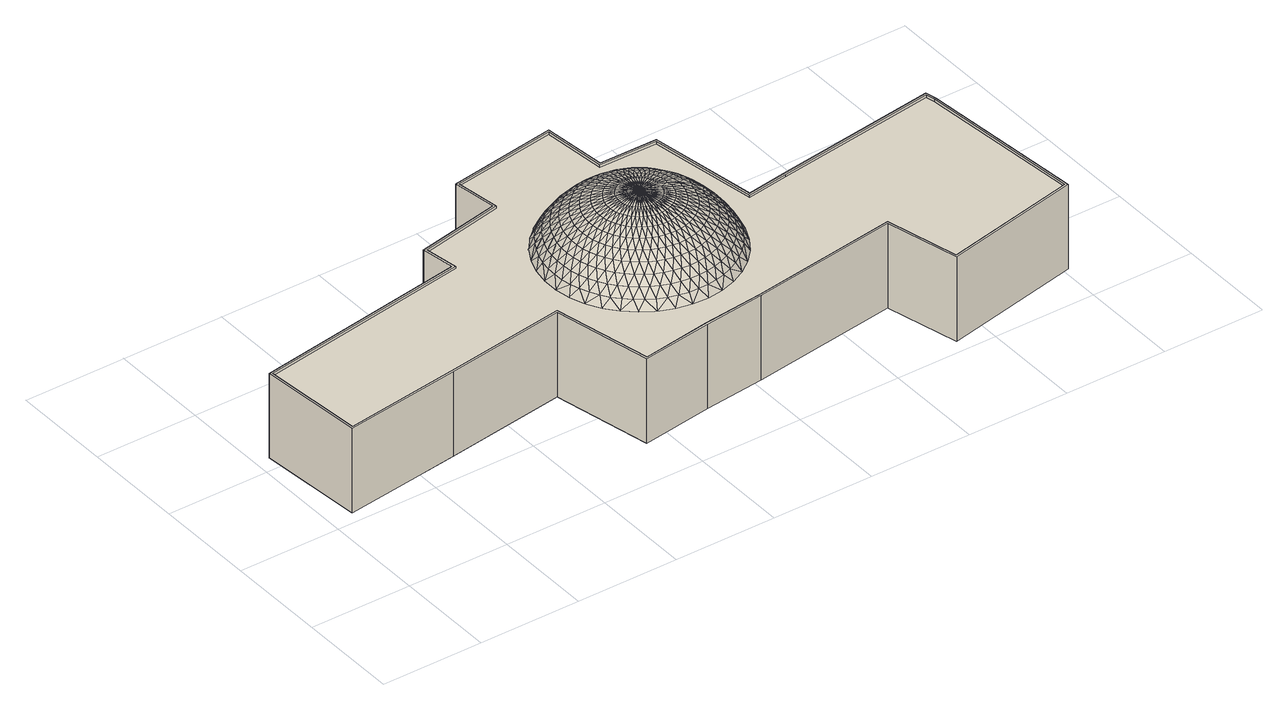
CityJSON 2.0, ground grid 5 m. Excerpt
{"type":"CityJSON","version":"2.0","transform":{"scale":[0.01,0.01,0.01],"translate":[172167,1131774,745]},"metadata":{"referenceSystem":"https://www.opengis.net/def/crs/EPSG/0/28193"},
"CityObjects":{
"building1":{"type":"Building","attributes":{"height":{"value":"2.978","sources":[{"name":"inferred","type":"automatic","notes":"inferred from the number of floors and default height of a single floor"}]},"numberOfFloors":{"value":1,"sources":[{"name":"Amiran Atlas, sheet 12, map 4.3","type":"Secondary cartographic source"}],"paradata":{"author":"Beatrice Vaienti","date":"29-05-2023","comments":"In the atlas the value is \"1-3\", we have chosen a random value between 1 and 3 assigning a higher probability to 1 and 2 floors, respectively p=[0.35,0.35,0.3] for 1, 2, 3 floors","version":0}},"roof":{"type":{"value":"domed","paradata":{"author":"Beatrice Vaienti","date":"29-05-2023","version":0}},"parameters":{"baseFloorThickness":{"value":"0.341"},"railingHeight":{"value":"0.122"},"railingWidth":{"value":"0.106"},"domePercentVertRadius":{"value":"0.632"},"domePercentBaseRadius":{"value":"0.632"}}},"floorHeight":{"value":"2.978","sources":[{"name":"random","type":"automatic","notes":"Random value picked in the default range: [2.8, 3.5]"}]},"updatedGeometry":true,"terrainDifference":{"value":"0.858848936905968"}},"geometry":[{"type":"MultiSurface","lod":"2","boundaries":[[[0,1,2,3]],[[4,5,1,0]],[[6,7,3,2]],[[5,8,9,10,11,12,13,14,15,16,17,18,19,20,21,22,23,24,6,2,1]],[[25,8,5,4]],[[24,26,7,6]],[[23,27,26,24]],[[22,28,27,23]],[[21,29,28,22]],[[20,30,29,21]],[[19,31,30,20]],[[18,32,31,19]],[[17,33,32,18]],[[16,34,33,17]],[[15,35,34,16]],[[14,36,35,15]],[[13,37,36,14]],[[12,38,37,13]],[[11,39,38,12]],[[10,40,39,11]],[[9,41,40,10]],[[8,25,41,9]],[[0,3,7,26,27,28,29,30,31,32,33,34,35,36,37,38,39,40,41,25,4],[42,43,44,45,46,47,48,49,50,51,52,53,54,55,56,57,58,59,60,61,62]],[[63,61,62,64]],[[65,60,61,63]],[[65,66,59,60]],[[67,58,59,66]],[[58,67,68,57]],[[68,69,56,57]],[[70,55,56,69]],[[71,54,55,70]],[[54,71,72,53]],[[53,72,73,52]],[[52,73,74,51]],[[51,74,75,50]],[[76,49,50,75]],[[49,76,77,48]],[[48,77,78,47]],[[47,78,79,46]],[[46,79,80,45]],[[81,44,45,80]],[[82,43,44,81]],[[83,42,43,82]],[[64,62,42,83]],[[83,82,81,80,79,78,77,76,75,74,73,72,71,70,69,68,67,66,65,63,64]],[[84,85,86]],[[84,86,87]],[[88,85,84]],[[88,84,87]],[[89,87,90]],[[89,88,87]],[[91,92,85]],[[91,85,88]],[[93,90,94]],[[93,89,90]],[[95,88,89]],[[95,91,88]],[[96,93,94]],[[97,89,93]],[[97,95,89]],[[98,91,95]],[[98,92,91]],[[99,94,100]],[[99,96,94]],[[101,97,93]],[[101,93,96]],[[102,98,95]],[[102,95,97]],[[103,100,104]],[[103,99,100]],[[105,106,92]],[[105,92,98]],[[107,101,96]],[[107,96,99]],[[108,102,97]],[[108,97,101]],[[109,103,104]],[[110,98,102]],[[110,105,98]],[[111,99,103]],[[111,107,99]],[[112,113,106]],[[112,106,105]],[[114,108,101]],[[114,101,107]],[[115,104,116]],[[115,109,104]],[[117,110,102]],[[117,102,108]],[[118,111,103]],[[118,103,109]],[[119,112,105]],[[119,105,110]],[[119,113,112]],[[120,107,111]],[[120,114,107]],[[121,115,116]],[[122,117,108]],[[122,108,114]],[[123,109,115]],[[123,118,109]],[[124,119,110]],[[124,110,117]],[[125,111,118]],[[125,120,111]],[[126,116,127]],[[126,121,116]],[[128,129,113]],[[128,113,119]],[[130,114,120]],[[130,122,114]],[[131,115,121]],[[131,123,115]],[[132,117,122]],[[132,124,117]],[[133,118,123]],[[133,125,118]],[[134,126,127]],[[134,127,135]],[[136,128,119]],[[136,119,124]],[[137,130,120]],[[137,120,125]],[[138,131,121]],[[138,121,126]],[[139,132,122]],[[139,122,130]],[[140,133,123]],[[140,123,131]],[[141,134,135]],[[142,136,124]],[[142,124,132]],[[143,137,125]],[[143,125,133]],[[144,138,126]],[[144,126,134]],[[145,129,128]],[[145,128,136]],[[146,130,137]],[[146,139,130]],[[147,131,138]],[[147,140,131]],[[148,141,135]],[[148,135,149]],[[150,132,139]],[[150,142,132]],[[151,133,140]],[[151,143,133]],[[152,134,141]],[[152,144,134]],[[153,136,142]],[[153,145,136]],[[154,146,137]],[[154,137,143]],[[155,147,138]],[[155,138,144]],[[156,149,157]],[[156,148,149]],[[158,129,145]],[[158,159,129]],[[160,139,146]],[[160,150,139]],[[161,140,147]],[[161,151,140]],[[162,152,141]],[[162,141,148]],[[163,142,150]],[[163,153,142]],[[164,143,151]],[[164,154,143]],[[165,144,152]],[[165,155,144]],[[166,156,157]],[[167,145,153]],[[167,158,145]],[[168,160,146]],[[168,146,154]],[[169,147,155]],[[169,161,147]],[[170,148,156]],[[170,162,148]],[[171,172,159]],[[171,159,158]],[[173,150,160]],[[173,163,150]],[[174,164,151]],[[174,151,161]],[[175,152,162]],[[175,165,152]],[[176,157,177]],[[176,166,157]],[[178,167,153]],[[178,153,163]],[[179,168,154]],[[179,154,164]],[[180,169,155]],[[180,155,165]],[[181,170,156]],[[181,156,166]],[[182,171,158]],[[182,158,167]],[[183,173,160]],[[183,160,168]],[[184,174,161]],[[184,161,169]],[[185,175,162]],[[185,162,170]],[[186,177,187]],[[186,176,177]],[[188,178,163]],[[188,163,173]],[[189,179,164]],[[189,164,174]],[[190,180,165]],[[190,165,175]],[[191,181,166]],[[191,166,176]],[[192,167,178]],[[192,182,167]],[[193,183,168]],[[193,168,179]],[[194,184,169]],[[194,169,180]],[[195,170,181]],[[195,185,170]],[[196,186,187]],[[197,171,182]],[[197,172,171]],[[197,198,172]],[[199,188,173]],[[199,173,183]],[[200,174,184]],[[200,189,174]],[[201,190,175]],[[201,175,185]],[[202,191,176]],[[202,176,186]],[[203,178,188]],[[203,192,178]],[[204,179,189]],[[204,193,179]],[[205,180,190]],[[205,194,180]],[[206,181,191]],[[206,195,181]],[[207,187,208]],[[207,196,187]],[[209,197,182]],[[209,182,192]],[[209,198,197]],[[210,199,183]],[[210,183,193]],[[211,200,184]],[[211,184,194]],[[212,185,195]],[[212,201,185]],[[213,186,196]],[[213,202,186]],[[214,188,199]],[[214,203,188]],[[215,189,200]],[[215,204,189]],[[216,205,190]],[[216,190,201]],[[217,191,202]],[[217,206,191]],[[218,207,208]],[[218,208,219]],[[220,209,192]],[[220,198,209]],[[220,192,203]],[[221,193,204]],[[221,210,193]],[[222,194,205]],[[222,211,194]],[[223,212,195]],[[223,195,206]],[[224,196,207]],[[224,213,196]],[[225,199,210]],[[225,214,199]],[[226,215,200]],[[226,200,211]],[[227,216,201]],[[227,201,212]],[[228,217,202]],[[228,202,213]],[[229,218,219]],[[230,198,220]],[[230,220,203]],[[230,203,214]],[[231,204,215]],[[231,221,204]],[[232,222,205]],[[232,205,216]],[[233,206,217]],[[233,223,206]],[[234,207,218]],[[234,224,207]],[[235,210,221]],[[235,225,210]],[[236,226,211]],[[236,211,222]],[[237,227,212]],[[237,212,223]],[[238,228,213]],[[238,213,224]],[[239,229,219]],[[239,219,240]],[[241,214,225]],[[241,198,230]],[[241,230,214]],[[242,215,226]],[[242,231,215]],[[243,232,216]],[[243,216,227]],[[244,217,228]],[[244,233,217]],[[245,218,229]],[[245,234,218]],[[246,235,221]],[[246,221,231]],[[247,222,232]],[[247,236,222]],[[248,223,233]],[[248,237,223]],[[249,224,234]],[[249,238,224]],[[250,240,251]],[[250,239,240]],[[252,241,225]],[[252,198,241]],[[252,225,235]],[[253,226,236]],[[253,242,226]],[[254,243,227]],[[254,227,237]],[[255,244,228]],[[255,228,238]],[[256,245,229]],[[256,229,239]],[[257,231,242]],[[257,246,231]],[[258,247,232]],[[258,232,243]],[[259,233,244]],[[259,248,233]],[[260,234,245]],[[260,249,234]],[[261,250,251]],[[262,235,246]],[[262,252,235]],[[262,198,252]],[[263,253,236]],[[263,236,247]],[[264,237,248]],[[264,254,237]],[[265,238,249]],[[265,255,238]],[[266,239,250]],[[266,256,239]],[[267,242,253]],[[267,257,242]],[[268,258,243]],[[268,243,254]],[[269,244,255]],[[269,259,244]],[[270,260,245]],[[270,245,256]],[[271,261,251]],[[271,251,272]],[[273,198,262]],[[273,262,246]],[[273,246,257]],[[274,247,258]],[[274,263,247]],[[275,248,259]],[[275,264,248]],[[276,249,260]],[[276,265,249]],[[277,266,250]],[[277,250,261]],[[278,253,263]],[[278,267,253]],[[279,254,264]],[[279,268,254]],[[280,255,265]],[[280,269,255]],[[281,256,266]],[[281,270,256]],[[282,272,283]],[[282,271,272]],[[284,198,273]],[[284,257,267]],[[284,273,257]],[[285,258,268]],[[285,274,258]],[[286,259,269]],[[286,275,259]],[[287,260,270]],[[287,276,260]],[[288,261,271]],[[288,277,261]],[[289,263,274]],[[289,278,263]],[[290,264,275]],[[290,279,264]],[[291,280,265]],[[291,265,276]],[[292,281,266]],[[292,266,277]],[[293,282,283]],[[294,267,278]],[[294,198,284]],[[294,284,267]],[[295,285,268]],[[295,268,279]],[[296,269,280]],[[296,286,269]],[[297,287,270]],[[297,270,281]],[[298,288,271]],[[298,271,282]],[[299,274,285]],[[299,289,274]],[[300,290,275]],[[300,275,286]],[[301,276,287]],[[301,291,276]],[[302,292,277]],[[302,277,288]],[[303,283,304]],[[303,293,283]],[[305,278,289]],[[305,198,294]],[[305,294,278]],[[306,279,290]],[[306,295,279]],[[307,280,291]],[[307,296,280]],[[308,297,281]],[[308,281,292]],[[309,282,293]],[[309,298,282]],[[310,285,295]],[[310,299,285]],[[311,286,296]],[[311,300,286]],[[312,301,287]],[[312,287,297]],[[313,288,298]],[[313,302,288]],[[314,303,304]],[[315,289,299]],[[315,305,289]],[[315,198,305]],[[316,306,290]],[[316,290,300]],[[317,291,301]],[[317,307,291]],[[318,292,302]],[[318,308,292]],[[319,293,303]],[[319,309,293]],[[320,295,306]],[[320,310,295]],[[321,311,296]],[[321,296,307]],[[322,297,308]],[[322,312,297]],[[323,313,298]],[[323,298,309]],[[324,314,304]],[[324,304,325]],[[326,315,299]],[[326,198,315]],[[326,299,310]],[[327,316,300]],[[327,300,311]],[[328,317,301]],[[328,301,312]],[[329,302,313]],[[329,318,302]],[[330,303,314]],[[330,319,303]],[[331,320,306]],[[331,306,316]],[[332,307,317]],[[332,321,307]],[[333,322,308]],[[333,308,318]],[[334,309,319]],[[334,323,309]],[[335,325,336]],[[335,324,325]],[[337,198,326]],[[337,326,310]],[[337,310,320]],[[338,327,311]],[[338,311,321]],[[339,312,322]],[[339,328,312]],[[340,313,323]],[[340,329,313]],[[341,314,324]],[[341,330,314]],[[342,316,327]],[[342,331,316]],[[343,332,317]],[[343,317,328]],[[344,333,318]],[[344,318,329]],[[345,334,319]],[[345,319,330]],[[346,335,336]],[[347,198,337]],[[347,320,331]],[[347,337,320]],[[348,321,332]],[[348,338,321]],[[349,322,333]],[[349,339,322]],[[350,323,334]],[[350,340,323]],[[351,324,335]],[[351,341,324]],[[352,327,338]],[[352,342,327]],[[353,343,328]],[[353,328,339]],[[354,329,340]],[[354,344,329]],[[355,330,341]],[[355,345,330]],[[356,336,357]],[[356,346,336]],[[358,198,347]],[[358,331,342]],[[358,347,331]],[[359,332,343]],[[359,348,332]],[[360,333,344]],[[360,349,333]],[[361,350,334]],[[361,334,345]],[[362,335,346]],[[362,351,335]],[[363,352,338]],[[363,338,348]],[[364,339,349]],[[364,353,339]],[[365,340,350]],[[365,354,340]],[[366,341,351]],[[366,355,341]],[[367,356,357]],[[367,357,368]],[[369,342,352]],[[369,358,342]],[[369,198,358]],[[370,343,353]],[[370,359,343]],[[371,360,344]],[[371,344,354]],[[372,361,345]],[[372,345,355]],[[373,346,356]],[[373,362,346]],[[374,348,359]],[[374,363,348]],[[375,349,360]],[[375,364,349]],[[376,365,350]],[[376,350,361]],[[377,366,351]],[[377,351,362]],[[378,367,368]],[[379,352,363]],[[379,369,352]],[[379,198,369]],[[380,353,364]],[[380,370,353]],[[381,354,365]],[[381,371,354]],[[382,355,366]],[[382,372,355]],[[383,356,367]],[[383,373,356]],[[384,374,359]],[[384,359,370]],[[385,375,360]],[[385,360,371]],[[386,376,361]],[[386,361,372]],[[387,362,373]],[[387,377,362]],[[388,368,389]],[[388,378,368]],[[390,379,363]],[[390,363,374]],[[390,198,379]],[[391,364,375]],[[391,380,364]],[[392,381,365]],[[392,365,376]],[[393,382,366]],[[393,366,377]],[[394,367,378]],[[394,383,367]],[[395,384,370]],[[395,370,380]],[[396,385,371]],[[396,371,381]],[[397,386,372]],[[397,372,382]],[[398,373,383]],[[398,387,373]],[[399,389,400]],[[399,388,389]],[[401,390,374]],[[401,374,384]],[[401,198,390]],[[402,391,375]],[[402,375,385]],[[403,392,376]],[[403,376,386]],[[404,377,387]],[[404,393,377]],[[405,394,378]],[[405,378,388]],[[406,395,380]],[[406,380,391]],[[407,396,381]],[[407,381,392]],[[408,397,382]],[[408,382,393]],[[409,383,394]],[[409,398,383]],[[410,399,400]],[[411,198,401]],[[411,384,395]],[[411,401,384]],[[412,402,385]],[[412,385,396]],[[413,403,386]],[[413,386,397]],[[414,387,398]],[[414,404,387]],[[415,388,399]],[[415,405,388]],[[416,391,402]],[[416,406,391]],[[417,392,403]],[[417,407,392]],[[418,393,404]],[[418,408,393]],[[419,409,394]],[[419,394,405]],[[420,410,400]],[[420,400,421]],[[422,198,411]],[[422,395,406]],[[422,411,395]],[[423,396,407]],[[423,412,396]],[[424,397,408]],[[424,413,397]],[[425,414,398]],[[425,398,409]],[[426,399,410]],[[426,415,399]],[[427,416,402]],[[427,402,412]],[[428,417,403]],[[428,403,413]],[[429,418,404]],[[429,404,414]],[[430,419,405]],[[430,405,415]],[[431,421,432]],[[431,420,421]],[[433,422,406]],[[433,406,416]],[[433,198,422]],[[434,407,417]],[[434,423,407]],[[435,424,408]],[[435,408,418]],[[436,425,409]],[[436,409,419]],[[437,410,420]],[[437,426,410]],[[438,412,423]],[[438,427,412]],[[439,413,424]],[[439,428,413]],[[440,429,414]],[[440,414,425]],[[441,415,426]],[[441,430,415]],[[442,431,432]],[[443,198,433]],[[443,433,416]],[[443,416,427]],[[444,434,417]],[[444,417,428]],[[445,435,418]],[[445,418,429]],[[446,419,430]],[[446,436,419]],[[447,420,431]],[[447,437,420]],[[448,438,423]],[[448,423,434]],[[449,424,435]],[[449,439,424]],[[450,440,425]],[[450,425,436]],[[451,441,426]],[[451,426,437]],[[452,442,432]],[[452,432,453]],[[454,198,443]],[[454,443,427]],[[454,427,438]],[[455,444,428]],[[455,428,439]],[[456,429,440]],[[456,445,429]],[[457,446,430]],[[457,430,441]],[[458,447,431]],[[458,431,442]],[[459,434,444]],[[459,448,434]],[[460,449,435]],[[460,435,445]],[[461,436,446]],[[461,450,436]],[[462,437,447]],[[462,451,437]],[[463,453,464]],[[463,452,453]],[[465,438,448]],[[465,198,454]],[[465,454,438]],[[466,439,449]],[[466,455,439]],[[467,456,440]],[[467,440,450]],[[468,457,441]],[[468,441,451]],[[469,458,442]],[[469,442,452]],[[470,444,455]],[[470,459,444]],[[471,445,456]],[[471,460,445]],[[472,446,457]],[[472,461,446]],[[473,462,447]],[[473,447,458]],[[474,463,464]],[[475,448,459]],[[475,465,448]],[[475,198,465]],[[476,449,460]],[[476,466,449]],[[477,467,450]],[[477,450,461]],[[478,468,451]],[[478,451,462]],[[479,469,452]],[[479,452,463]],[[480,455,466]],[[480,470,455]],[[481,456,467]],[[481,471,456]],[[482,457,468]],[[482,472,457]],[[483,458,469]],[[483,473,458]],[[484,474,464]],[[484,464,485]],[[486,198,475]],[[486,475,459]],[[486,459,470]],[[487,460,471]],[[487,476,460]],[[488,461,472]],[[488,477,461]],[[489,462,473]],[[489,478,462]],[[490,463,474]],[[490,479,463]],[[491,466,476]],[[491,480,466]],[[492,481,467]],[[492,467,477]],[[493,468,478]],[[493,482,468]],[[494,469,479]],[[494,483,469]],[[495,485,496]],[[495,484,485]],[[497,198,486]],[[497,470,480]],[[497,486,470]],[[498,487,471]],[[498,471,481]],[[499,488,472]],[[499,472,482]],[[500,473,483]],[[500,489,473]],[[501,490,474]],[[501,474,484]],[[502,476,487]],[[502,491,476]],[[503,492,477]],[[503,477,488]],[[504,478,489]],[[504,493,478]],[[505,494,479]],[[505,479,490]],[[506,495,496]],[[507,198,497]],[[507,497,480]],[[507,480,491]],[[508,498,481]],[[508,481,492]],[[509,482,493]],[[509,499,482]],[[510,483,494]],[[510,500,483]],[[511,484,495]],[[511,501,484]],[[512,502,487]],[[512,487,498]],[[513,488,499]],[[513,503,488]],[[514,489,500]],[[514,504,489]],[[515,490,501]],[[515,505,490]],[[516,496,517]],[[516,506,496]],[[518,491,502]],[[518,198,507]],[[518,507,491]],[[519,508,492]],[[519,492,503]],[[520,493,504]],[[520,509,493]],[[521,510,494]],[[521,494,505]],[[522,511,495]],[[522,495,506]],[[523,498,508]],[[523,512,498]],[[524,513,499]],[[524,499,509]],[[525,500,510]],[[525,514,500]],[[526,515,501]],[[526,501,511]],[[527,516,517]],[[528,518,502]],[[528,502,512]],[[528,198,518]],[[529,519,503]],[[529,503,513]],[[530,504,514]],[[530,520,504]],[[531,505,515]],[[531,521,505]],[[532,506,516]],[[532,522,506]],[[533,508,519]],[[533,523,508]],[[534,524,509]],[[534,509,520]],[[535,510,521]],[[535,525,510]],[[536,511,522]],[[536,526,511]],[[537,517,538]],[[537,527,517]],[[539,528,512]],[[539,198,528]],[[539,512,523]],[[540,529,513]],[[540,513,524]],[[541,530,514]],[[541,514,525]],[[542,531,515]],[[542,515,526]],[[543,532,516]],[[543,516,527]],[[544,533,519]],[[544,519,529]],[[545,520,530]],[[545,534,520]],[[546,521,531]],[[546,535,521]],[[547,522,532]],[[547,536,522]],[[548,537,538]],[[548,538,549]],[[550,198,539]],[[550,539,523]],[[550,523,533]],[[551,540,524]],[[551,524,534]],[[552,541,525]],[[552,525,535]],[[553,526,536]],[[553,542,526]],[[554,543,527]],[[554,527,537]],[[555,544,529]],[[555,529,540]],[[556,530,541]],[[556,545,530]],[[557,531,542]],[[557,546,531]],[[558,547,532]],[[558,532,543]],[[559,548,549]],[[560,533,544]],[[560,550,533]],[[560,198,550]],[[561,534,545]],[[561,551,534]],[[562,535,546]],[[562,552,535]],[[563,536,547]],[[563,553,536]],[[564,537,548]],[[564,554,537]],[[565,540,551]],[[565,555,540]],[[566,556,541]],[[566,541,552]],[[567,542,553]],[[567,557,542]],[[568,543,554]],[[568,558,543]],[[569,549,570]],[[569,559,549]],[[571,560,544]],[[571,544,555]],[[571,198,560]],[[572,561,545]],[[572,545,556]],[[573,546,557]],[[573,562,546]],[[574,563,547]],[[574,547,558]],[[575,564,548]],[[575,548,559]],[[576,565,551]],[[576,551,561]],[[577,566,552]],[[577,552,562]],[[578,553,563]],[[578,567,553]],[[579,554,564]],[[579,568,554]],[[580,569,570]],[[580,570,581]],[[582,571,555]],[[582,555,565]],[[582,198,571]],[[583,572,556]],[[583,556,566]],[[584,557,567]],[[584,573,557]],[[585,574,558]],[[585,558,568]],[[586,559,569]],[[586,575,559]],[[587,576,561]],[[587,561,572]],[[588,562,573]],[[588,577,562]],[[589,563,574]],[[589,578,563]],[[590,564,575]],[[590,579,564]],[[591,580,581]],[[592,582,565]],[[592,565,576]],[[592,198,582]],[[593,583,566]],[[593,566,577]],[[594,567,578]],[[594,584,567]],[[595,568,579]],[[595,585,568]],[[596,586,569]],[[596,569,580]],[[597,587,572]],[[597,572,583]],[[598,573,584]],[[598,588,573]],[[599,574,585]],[[599,589,574]],[[600,575,586]],[[600,590,575]],[[601,86,85]],[[601,581,86]],[[601,591,581]],[[601,85,591]],[[602,576,587]],[[602,592,576]],[[602,198,592]],[[603,593,577]],[[603,577,588]],[[604,578,589]],[[604,594,578]],[[605,579,590]],[[605,595,579]],[[606,580,591]],[[606,596,580]],[[607,583,593]],[[607,597,583]],[[608,598,584]],[[608,584,594]],[[609,585,595]],[[609,599,585]],[[610,600,586]],[[610,586,596]],[[611,198,602]],[[611,587,597]],[[611,602,587]],[[612,603,588]],[[612,588,598]],[[613,604,589]],[[613,589,599]],[[614,590,600]],[[614,605,590]],[[615,85,92]],[[615,606,591]],[[615,591,85]],[[616,607,593]],[[616,593,603]],[[617,594,604]],[[617,608,594]],[[618,595,605]],[[618,609,595]],[[619,610,596]],[[619,596,606]],[[620,198,611]],[[620,611,597]],[[620,597,607]],[[621,598,608]],[[621,612,598]],[[622,613,599]],[[622,599,609]],[[623,600,610]],[[623,614,600]],[[624,603,612]],[[624,616,603]],[[625,604,613]],[[625,617,604]],[[626,618,605]],[[626,605,614]],[[627,606,615]],[[627,619,606]],[[628,607,616]],[[628,620,607]],[[628,198,620]],[[629,621,608]],[[629,608,617]],[[630,609,618]],[[630,622,609]],[[631,623,610]],[[631,610,619]],[[632,624,612]],[[632,612,621]],[[633,613,622]],[[633,625,613]],[[634,614,623]],[[634,626,614]],[[635,92,106]],[[635,615,92]],[[635,627,615]],[[636,628,616]],[[636,616,624]],[[636,198,628]],[[637,617,625]],[[637,629,617]],[[638,618,626]],[[638,630,618]],[[639,619,627]],[[639,631,619]],[[640,621,629]],[[640,632,621]],[[641,633,622]],[[641,622,630]],[[642,634,623]],[[642,623,631]],[[643,636,624]],[[643,624,632]],[[643,198,636]],[[644,625,633]],[[644,637,625]],[[645,638,626]],[[645,626,634]],[[646,635,106]],[[646,627,635]],[[646,639,627]],[[647,629,637]],[[647,640,629]],[[648,641,630]],[[648,630,638]],[[649,642,631]],[[649,631,639]],[[650,632,640]],[[650,198,643]],[[650,643,632]],[[651,644,633]],[[651,633,641]],[[652,645,634]],[[652,634,642]],[[653,637,644]],[[653,647,637]],[[654,648,638]],[[654,638,645]],[[655,106,113]],[[655,646,106]],[[655,639,646]],[[655,649,639]],[[656,650,640]],[[656,640,647]],[[656,198,650]],[[657,641,648]],[[657,651,641]],[[658,642,649]],[[658,652,642]],[[659,644,651]],[[659,653,644]],[[660,645,652]],[[660,654,645]],[[661,647,653]],[[661,656,647]],[[661,198,656]],[[662,657,648]],[[662,648,654]],[[663,649,655]],[[663,658,649]],[[664,651,657]],[[664,659,651]],[[665,652,658]],[[665,660,652]],[[666,198,661]],[[666,653,659]],[[666,661,653]],[[667,654,660]],[[667,662,654]],[[668,113,129]],[[668,655,113]],[[668,663,655]],[[669,657,662]],[[669,664,657]],[[670,658,663]],[[670,665,658]],[[671,666,659]],[[671,198,666]],[[671,659,664]],[[672,667,660]],[[672,660,665]],[[673,669,662]],[[673,662,667]],[[674,663,668]],[[674,670,663]],[[675,671,664]],[[675,198,671]],[[675,664,669]],[[676,672,665]],[[676,665,670]],[[677,673,667]],[[677,667,672]],[[678,668,129]],[[678,129,159]],[[678,674,668]],[[679,198,675]],[[679,675,669]],[[679,669,673]],[[680,670,674]],[[680,676,670]],[[681,677,672]],[[681,672,676]],[[682,198,679]],[[682,673,677]],[[682,679,673]],[[683,678,159]],[[683,674,678]],[[683,680,674]],[[684,676,680]],[[684,681,676]],[[685,198,682]],[[685,677,681]],[[685,682,677]],[[686,159,172]],[[686,683,159]],[[686,680,683]],[[686,684,680]],[[687,198,685]],[[687,681,684]],[[687,685,681]],[[688,684,686]],[[688,198,687]],[[688,687,684]],[[689,172,198]],[[689,686,172]],[[689,198,688]],[[689,688,686]]]}]}
},
"vertices":[
[2761,426,478],[2761,426,49],[2850,67,49],[2850,67,478],[2037,321,478],[2037,321,49],[3526,210,49],[3526,210,478],[1739,288,49],[1390,237,49],[1286,724,49],[690,637,49],[116,557,49],[71,1076,49],[1128,1244,49],[1101,1406,49],[1517,1491,49],[1487,1707,49],[2023,1790,49],[2056,1475,49],[2342,1472,49],[2428,937,49],[2622,966,49],[3435,1081,49],[3447,1027,49],[1739,288,478],[3447,1027,478],[3435,1081,478],[2622,966,478],[2428,937,478],[2342,1472,478],[2056,1475,478],[2023,1790,478],[1487,1707,478],[1517,1491,478],[1101,1406,478],[1128,1244,478],[71,1076,478],[116,557,478],[690,637,478],[1286,724,478],[1390,237,478],[3515,219,478],[3437,1025,478],[3427,1069,478],[2624,955,478],[2419,925,478],[2333,1461,478],[2046,1464,478],[2014,1778,478],[1499,1699,478],[1529,1482,478],[1114,1398,478],[1141,1235,478],[82,1067,478],[126,569,478],[688,648,478],[1295,736,478],[1399,249,478],[1737,299,478],[2036,332,478],[2769,438,478],[2858,79,478],[2769,438,466],[2858,79,466],[2036,332,466],[1737,299,466],[1399,249,466],[1295,736,466],[688,648,466],[126,569,466],[82,1067,466],[1141,1235,466],[1114,1398,466],[1529,1482,466],[1499,1699,466],[2014,1778,466],[2046,1464,466],[2333,1461,466],[2419,925,466],[2624,955,466],[3427,1069,466],[3437,1025,466],[3515,219,466],[2275,932,512],[2265,908,528],[2300,908,466],[2294,986,466],[2270,980,512],[2259,1026,512],[2274,1061,466],[2244,953,555],[2222,908,585],[2244,1072,512],[2242,1132,466],[2237,997,555],[2223,1115,512],[2224,1040,555],[2208,969,595],[2198,1156,512],[2199,1196,466],[2208,1081,555],[2199,1009,595],[2169,1193,512],[2145,1253,466],[2173,945,631],[2171,908,635],[2186,1120,555],[2186,1048,595],[2136,1228,512],[2167,981,631],[2161,1157,555],[2134,924,663],[2113,908,678],[2168,1085,595],[2099,1258,512],[2082,1299,466],[2157,1017,631],[2132,1191,555],[2131,957,663],[2147,1120,595],[2059,1284,512],[2144,1051,631],[2099,1221,555],[2124,988,663],[2122,1152,595],[2016,1306,512],[2013,1334,466],[2089,936,691],[2050,908,712],[2126,1083,631],[2063,1247,555],[2113,1019,663],[2093,1181,595],[1971,1322,512],[1938,1357,466],[2085,963,691],[2105,1113,631],[2024,1269,555],[2099,1048,663],[2062,1207,595],[1925,1334,512],[2077,989,691],[2081,1141,631],[1984,1287,555],[2041,942,714],[2082,1075,663],[2027,1230,595],[1878,1341,512],[1861,1367,466],[2067,1015,691],[2054,1166,631],[1941,1301,555],[2036,963,714],[2063,1101,663],[1991,1248,595],[1830,1342,512],[1783,1363,466],[1994,925,732],[1983,908,736],[2054,1039,691],[2024,1188,631],[1897,1309,555],[2029,984,714],[2040,1124,663],[1952,1263,595],[1782,1338,512],[1992,942,732],[2038,1061,691],[1992,1206,631],[1853,1313,555],[1945,914,746],[1913,908,751],[2020,1005,714],[2015,1144,663],[1913,1273,595],[1735,1329,512],[1707,1347,466],[1987,958,732],[2020,1082,691],[1959,1221,631],[1808,1312,555],[1944,925,746],[2008,1024,714],[1988,1162,663],[1872,1278,595],[1690,1315,512],[1635,1318,466],[1981,974,732],[2000,1100,691],[1924,1232,631],[1764,1306,555],[1941,936,746],[1994,1041,714],[1959,1177,663],[1831,1279,595],[1646,1296,512],[1893,914,753],[1842,908,756],[1973,989,732],[1978,1117,691],[1888,1239,631],[1721,1295,555],[1937,947,746],[1979,1057,714],[1929,1188,663],[1791,1276,595],[1604,1272,512],[1569,1277,466],[1892,920,753],[1963,1003,732],[1954,1130,691],[1851,1242,631],[1679,1279,555],[1933,957,746],[1962,1071,714],[1898,1196,663],[1751,1268,595],[1566,1243,512],[1511,1226,466],[1891,925,753],[1952,1015,732],[1929,1141,691],[1814,1241,631],[1639,1259,555],[1927,967,746],[1943,1084,714],[1866,1200,663],[1712,1256,595],[1531,1211,512],[1889,930,753],[1939,1027,732],[1903,1150,691],[1778,1236,631],[1602,1234,555],[1920,976,746],[1923,1094,714],[1834,1201,663],[1674,1240,595],[1499,1175,512],[1462,1165,466],[1886,936,753],[1926,1037,732],[1876,1155,691],[1742,1227,631],[1568,1206,555],[1912,984,746],[1902,1101,714],[1801,1198,663],[1639,1219,595],[1472,1136,512],[1424,1097,466],[1883,940,753],[1911,1045,732],[1849,1157,691],[1708,1214,631],[1536,1174,555],[1903,992,746],[1880,1107,714],[1770,1192,663],[1606,1195,595],[1449,1094,512],[1879,945,753],[1896,1052,732],[1821,1156,691],[1675,1197,631],[1509,1139,555],[1893,998,746],[1858,1110,714],[1739,1183,663],[1576,1167,595],[1431,1049,512],[1398,1024,466],[1875,948,753],[1879,1057,732],[1794,1153,691],[1644,1177,631],[1486,1101,555],[1883,1003,746],[1836,1111,714],[1709,1170,663],[1549,1136,595],[1418,1003,512],[1385,947,466],[1870,952,753],[1863,1061,732],[1767,1146,691],[1616,1154,631],[1467,1061,555],[1873,1007,746],[1814,1109,714],[1681,1154,663],[1525,1103,595],[1410,956,512],[1865,955,753],[1846,1062,732],[1742,1136,691],[1590,1128,631],[1452,1018,555],[1861,1010,746],[1792,1104,714],[1655,1134,663],[1506,1067,595],[1408,908,512],[1385,869,466],[1860,957,753],[1829,1061,732],[1717,1124,691],[1567,1099,631],[1442,975,555],[1850,1011,746],[1771,1098,714],[1632,1113,663],[1491,1029,595],[1410,861,512],[1854,959,753],[1812,1059,732],[1694,1109,691],[1548,1067,631],[1438,931,555],[1839,1012,746],[1750,1089,714],[1611,1088,663],[1479,989,595],[1418,813,512],[1398,793,466],[1849,960,753],[1796,1055,732],[1673,1091,691],[1532,1034,631],[1438,886,555],[1827,1011,746],[1731,1078,714],[1592,1062,663],[1473,949,595],[1431,767,512],[1424,719,466],[1843,960,753],[1780,1049,732],[1654,1072,691],[1520,999,631],[1442,842,555],[1816,1008,746],[1713,1065,714],[1577,1033,663],[1470,908,595],[1449,723,512],[1837,960,753],[1765,1041,732],[1637,1050,691],[1512,963,631],[1452,798,555],[1805,1005,746],[1697,1049,714],[1565,1003,663],[1473,867,595],[1472,681,512],[1462,651,466],[1832,959,753],[1751,1032,732],[1623,1027,691],[1508,927,631],[1467,756,555],[1795,1001,746],[1682,1033,714],[1556,972,663],[1479,827,595],[1499,642,512],[1511,591,466],[1826,958,753],[1738,1021,732],[1611,1002,691],[1508,890,631],[1486,716,555],[1785,995,746],[1669,1014,714],[1551,941,663],[1491,788,595],[1531,606,512],[1821,956,753],[1726,1009,732],[1602,976,691],[1512,853,631],[1509,678,555],[1776,988,746],[1659,995,714],[1549,908,663],[1506,750,595],[1566,573,512],[1569,540,466],[1816,953,753],[1715,996,732],[1596,949,691],[1520,817,631],[1536,643,555],[1768,980,746],[1650,974,714],[1551,876,663],[1525,714,595],[1604,545,512],[1635,499,466],[1811,950,753],[1707,981,732],[1593,922,691],[1532,783,631],[1568,611,555],[1760,972,746],[1644,953,714],[1556,844,663],[1549,680,595],[1646,521,512],[1806,947,753],[1699,966,732],[1593,895,691],[1548,749,631],[1602,582,555],[1754,962,746],[1641,931,714],[1565,813,663],[1576,649,595],[1690,502,512],[1707,470,466],[1803,942,753],[1694,950,732],[1596,867,691],[1567,718,631],[1639,558,555],[1748,952,746],[1639,908,714],[1577,783,663],[1606,622,595],[1735,488,512],[1783,453,466],[1799,938,753],[1690,934,732],[1602,841,691],[1590,689,631],[1679,538,555],[1744,942,746],[1641,886,714],[1592,755,663],[1639,598,595],[1782,478,512],[1796,933,753],[1688,917,732],[1611,815,691],[1616,663,631],[1721,522,555],[1741,931,746],[1644,864,714],[1611,728,663],[1674,577,595],[1830,475,512],[1861,450,466],[1794,928,753],[1688,900,732],[1623,790,691],[1644,639,631],[1764,511,555],[1739,920,746],[1650,843,714],[1632,704,663],[1712,561,595],[1878,476,512],[1938,460,466],[1792,922,753],[1690,883,732],[1637,766,691],[1675,619,631],[1808,505,555],[1738,908,746],[1659,822,714],[1655,682,663],[1751,548,595],[1925,482,512],[1790,917,753],[1694,866,732],[1654,745,691],[1708,603,631],[1853,504,555],[1739,897,746],[1669,802,714],[1681,663,663],[1791,541,595],[1971,494,512],[2013,483,466],[1790,911,753],[1699,850,732],[1673,725,691],[1742,590,631],[1897,507,555],[1741,886,746],[1682,784,714],[1709,647,663],[1831,537,595],[2016,511,512],[2082,518,466],[1790,905,753],[1707,835,732],[1694,708,691],[1778,581,631],[1941,516,555],[1744,875,746],[1697,767,714],[1739,634,663],[1872,538,595],[2059,532,512],[1790,900,753],[1715,821,732],[1717,693,691],[1814,576,631],[1984,529,555],[1748,864,746],[1713,752,714],[1770,624,663],[1913,544,595],[2099,559,512],[2145,564,466],[1792,894,753],[1726,807,732],[1742,680,691],[1851,575,631],[2024,547,555],[1754,854,746],[1731,739,714],[1801,618,663],[1952,554,595],[2136,589,512],[1794,889,753],[1738,795,732],[1767,671,691],[1888,578,631],[2063,569,555],[1760,845,746],[1750,728,714],[1834,615,663],[1991,568,595],[2169,623,512],[2199,620,466],[1796,884,753],[1751,784,732],[1794,664,691],[1924,585,631],[2099,596,555],[1768,836,746],[1771,719,714],[1866,616,663],[2027,587,595],[2198,661,512],[2242,685,466],[1799,879,753],[1765,775,732],[1821,660,691],[1959,596,631],[2132,626,555],[1776,829,746],[1792,712,714],[1898,621,663],[2062,609,595],[2223,702,512],[1803,874,753],[1780,768,732],[1849,659,691],[1992,610,631],[2161,660,555],[1785,822,746],[1814,708,714],[1929,629,663],[2093,635,595],[2244,745,512],[2274,756,466],[1806,870,753],[1796,762,732],[1876,662,691],[2024,629,631],[2186,696,555],[1795,816,746],[1836,706,714],[1959,640,663],[2122,665,595],[2259,790,512],[2294,831,466],[1811,866,753],[1812,757,732],[1903,667,691],[2054,651,631],[2208,736,555],[1805,812,746],[1858,707,714],[1988,655,663],[2147,697,595],[2270,837,512],[1816,863,753],[1829,755,732],[1929,675,691],[2081,676,631],[2224,777,555],[1816,808,746],[1880,710,714],[2015,672,663],[2168,732,595],[2275,884,512],[1821,861,753],[1846,755,732],[1954,686,691],[2105,703,631],[2237,820,555],[1827,806,746],[1902,715,714],[2040,693,663],[2186,769,595],[1826,859,753],[1863,756,732],[1978,700,691],[2126,733,631],[2244,864,555],[1839,805,746],[1923,723,714],[2063,716,663],[2199,807,595],[1832,857,753],[1879,759,732],[2000,716,691],[2144,766,631],[1850,805,746],[1943,733,714],[2082,741,663],[2208,847,595],[1837,857,753],[1896,764,732],[2020,735,691],[2157,800,631],[1861,807,746],[1962,745,714],[2099,769,663],[2212,888,595],[1843,856,753],[1911,771,732],[2038,755,691],[2167,835,631],[1873,810,746],[1979,759,714],[2113,798,663],[1849,857,753],[1926,780,732],[2054,778,691],[2173,872,631],[1883,814,746],[1994,775,714],[2124,829,663],[1854,858,753],[1939,790,732],[2067,802,691],[1893,819,746],[2008,793,714],[2131,860,663],[1860,860,753],[1952,801,732],[2077,827,691],[1903,825,746],[2020,812,714],[1865,862,753],[1963,814,732],[2085,854,691],[1912,832,746],[2029,832,714],[1870,865,753],[1973,828,732],[2089,881,691],[1920,840,746],[2036,853,714],[1875,868,753],[1981,843,732],[1927,849,746],[2041,875,714],[1879,872,753],[1987,858,732],[1933,859,746],[2044,897,714],[1883,876,753],[1992,875,732],[1937,869,746],[1886,881,753],[1994,891,732],[1941,880,746],[1889,886,753],[1944,891,746],[1891,891,753],[1892,897,753],[1893,903,753]
]}
